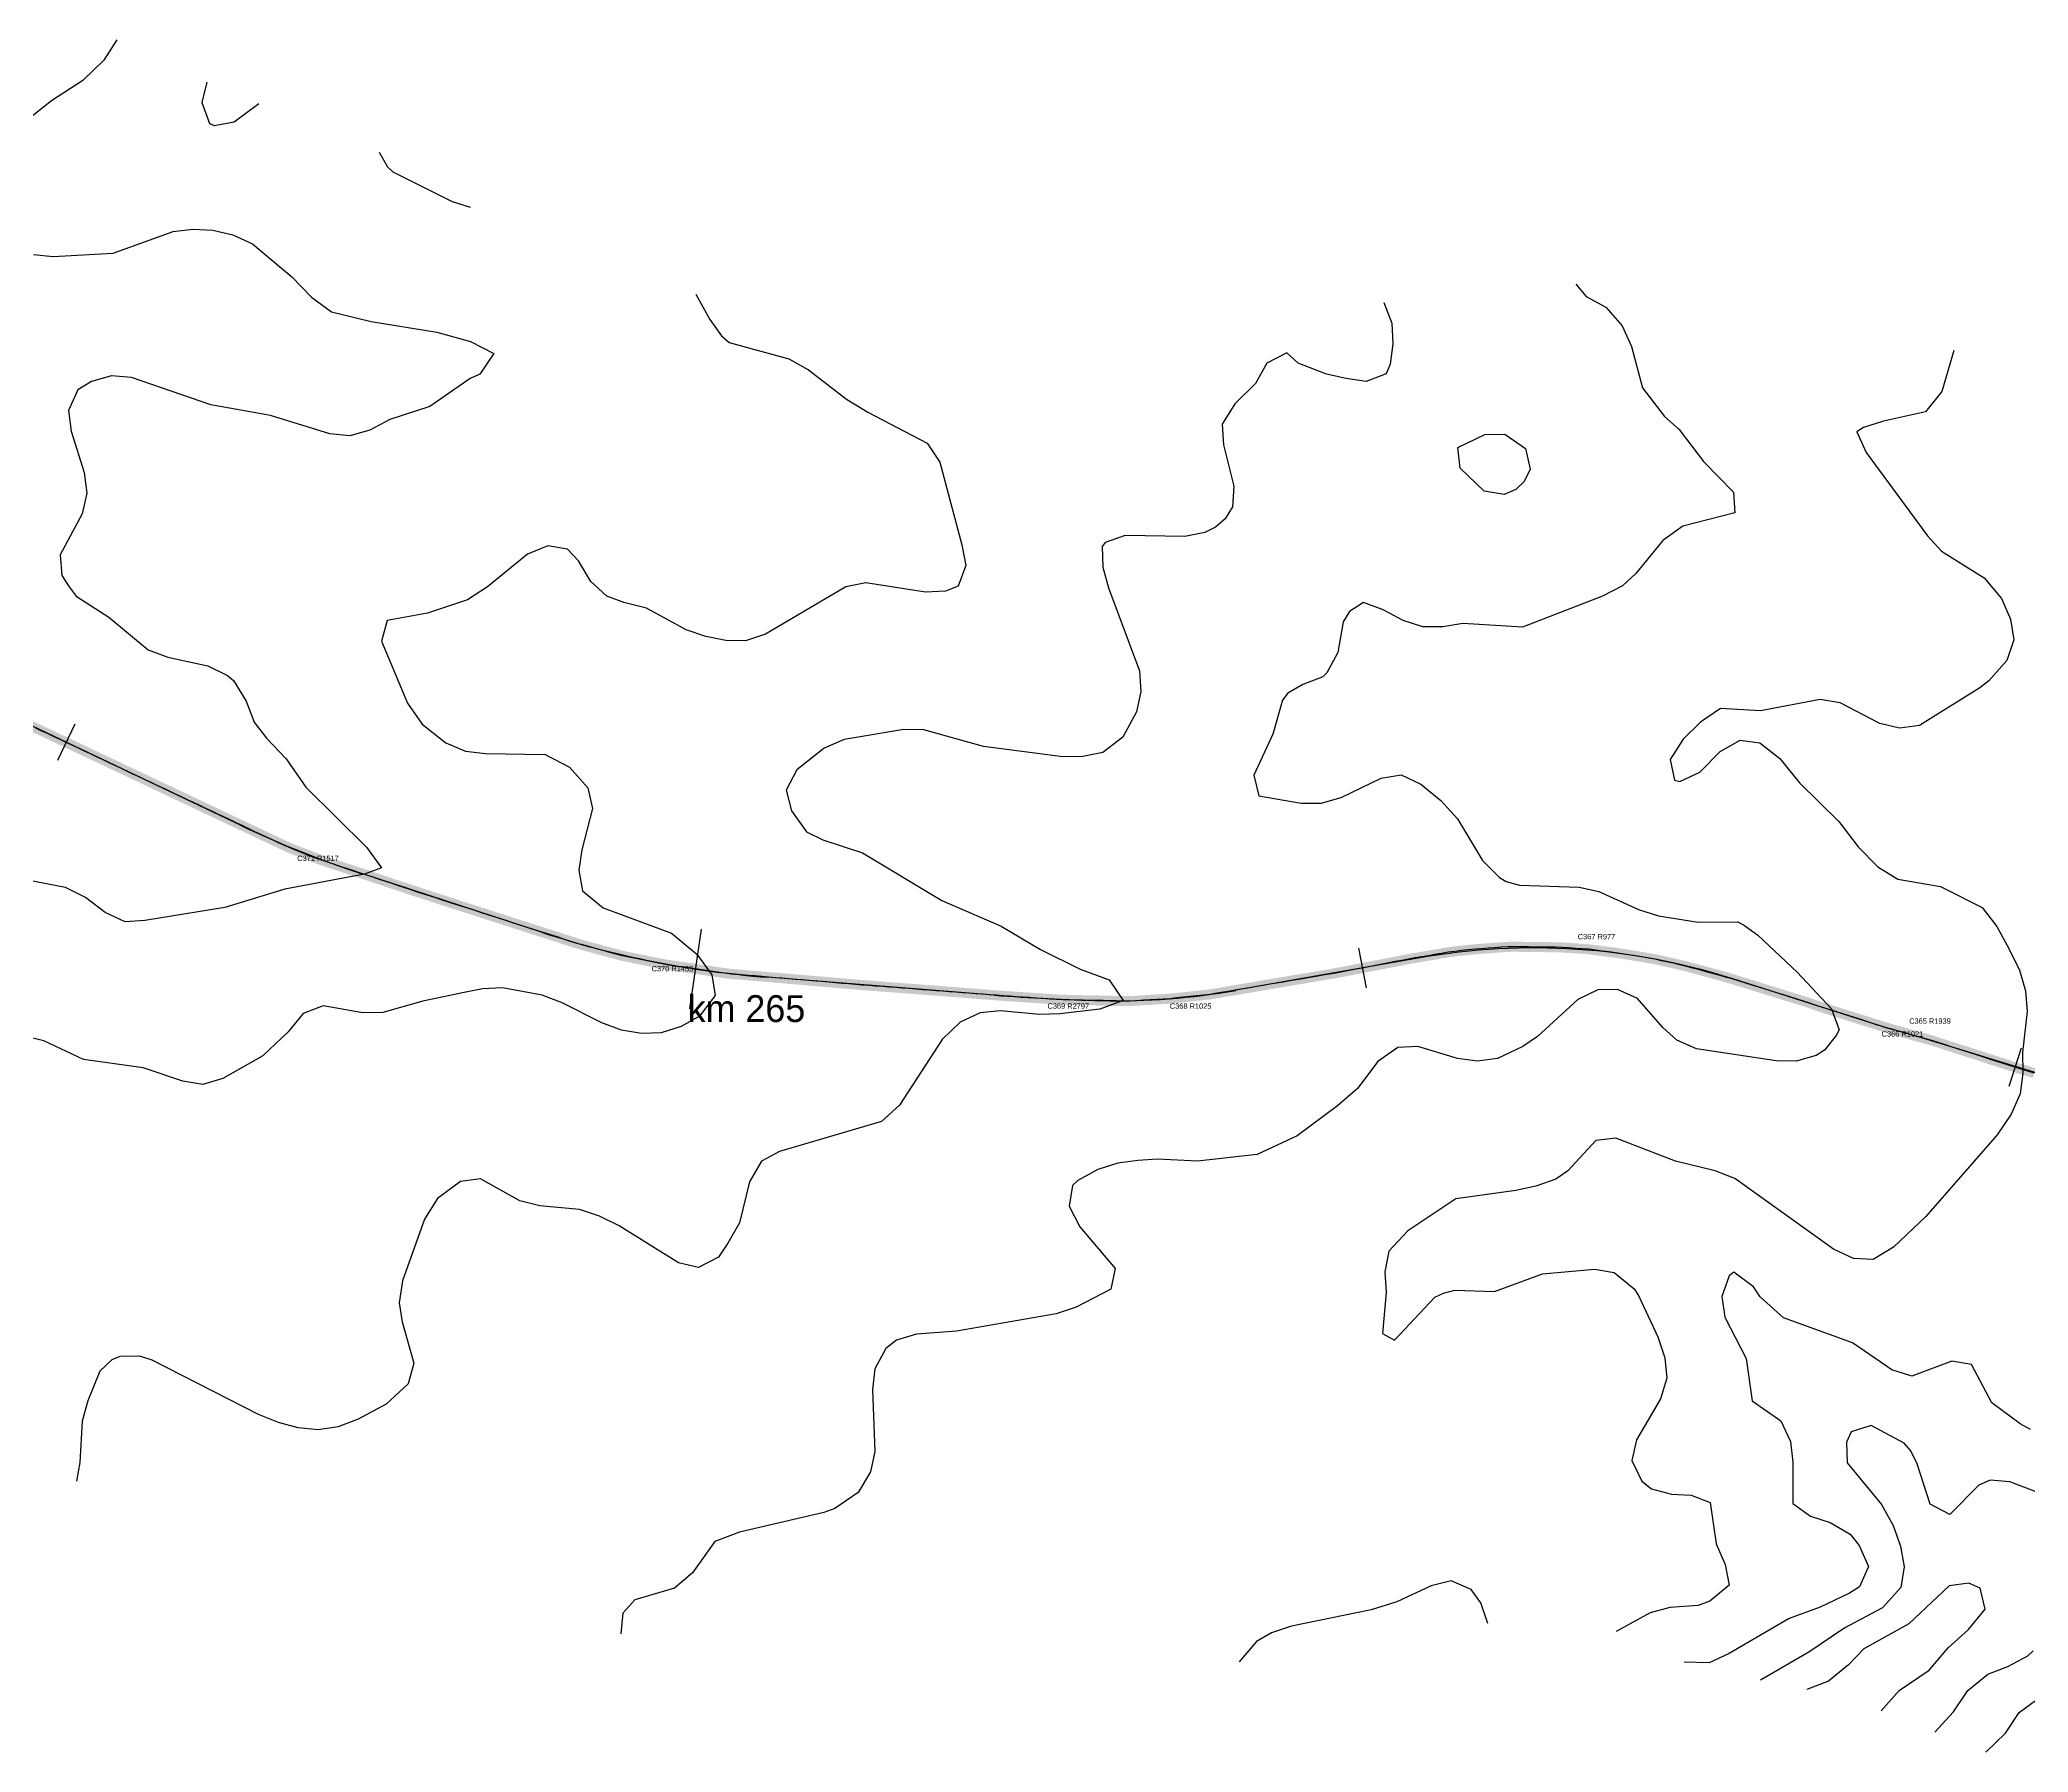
# Model space of a CAD drawing. Header units: metres. Extents: x 697254 to 930473, y 8023396 to 8227001.
# Drawn here: x 757129 to 760094, y 8183645 to 8186198 of the extents above; entities that cross this region are included whole.
import ezdxf

# ---------------------------------------------------------------- set-up
doc = ezdxf.new("R2010")
doc.units = ezdxf.units.M
for name, color, linetype in [('ALIGNMENT_FITTED', 4, 'Continuous'), ('CENTRELINE', 7, 'Continuous'), ('CHAINAGE', 7, 'Continuous'), ('CONTOUR_10M', 33, 'Continuous'), ('CONTOUR_INDEX_50M', 34, 'Continuous'), ('CURVE_LABELS', 4, 'Continuous'), ('GRADE_0-4', 3, 'Continuous')]:
    doc.layers.add(name, color=color, linetype=linetype)

msp = doc.modelspace()

# ---------------------------------------------------------------- linework, layer by layer
at = {"layer": 'ALIGNMENT_FITTED'}
for p, q in [((757428.4, 8185026.7), (756476.3, 8185479.7)), ((757878.6, 8184866.9), (757610.8, 8184954.1)), ((759186.5, 8184829), (758912.5, 8184780.7)), ((758552.4, 8184773.3), (758213.8, 8184800.1)), ((759864.9, 8184730.4), (759651.7, 8184798.1)), ((760588.8, 8184509.3), (759929.8, 8184711.1))]:
    msp.add_line(p, q, dxfattribs=at)
for centre, radius, start, end in [((758080.3, 8186397), 1517.4, -115.4411, -108.0235), ((758328.3, 8186248.9), 1453.4, -108.0235, -94.5182), ((759356.2, 8183867.1), 976.8, 72.3871, 100.0063), ((758734.4, 8185789.8), 1024.8, -91.2401, -79.9937), ((758772.8, 8187561.6), 2796.9, -94.5182, -91.2401), ((760173.8, 8185703.3), 1020.8, -107.6129, -105.918), ((759362, 8182856.8), 1939.2, 72.9754, 74.082)]:
    msp.add_arc(centre, radius, start, end, dxfattribs=at)
at = {"layer": 'CENTRELINE'}
msp.add_polyline3d([(760102.5, 8184657.3, 1039.7), (760092.9, 8184660.2, 1040), (760083.3, 8184663, 1040.3), (760073.7, 8184666, 1040.6), (760064.2, 8184669, 1040.8), (760054.7, 8184672.1, 1041.1), (760045.2, 8184675.2, 1041.4), (760035.6, 8184678.2, 1041.6), (760026.1, 8184681.3, 1041.9), (760016.6, 8184684.4, 1042.3), (760007.1, 8184687.4, 1042.7), (759997.5, 8184690.5, 1043.2), (759988, 8184693.6, 1043.7), (759978.5, 8184696.6, 1044.2), (759969, 8184699.7, 1044.8), (759959.4, 8184702.8, 1045.3), (759949.9, 8184705.8, 1045.8), (759940.3, 8184708.5, 1046.2), (759930.7, 8184711.2, 1046.6), (759921, 8184713.9, 1046.9), (759911.4, 8184716.7, 1047.1), (759901.8, 8184719.4, 1047.3), (759892.1, 8184722.1, 1047.6), (759882.5, 8184724.9, 1048.1), (759873, 8184727.9, 1048.5), (759863.5, 8184730.9, 1048.9), (759853.9, 8184733.9, 1049.2), (759844.4, 8184736.9, 1049.5), (759834.8, 8184739.9, 1049.7), (759825.3, 8184742.9, 1049.7), (759815.7, 8184745.9, 1049.7), (759806.2, 8184748.9, 1049.8), (759796.6, 8184751.9, 1050.2), (759787.1, 8184754.9, 1050.7), (759777.6, 8184758.1, 1051), (759768.2, 8184761.5, 1051.4), (759758.6, 8184764.4, 1051.8), (759749.1, 8184767.4, 1052.1), (759739.5, 8184770.4, 1052.1), (759730, 8184773.3, 1052), (759720.4, 8184776.3, 1052), (759710.9, 8184779.3, 1052.1), (759701.3, 8184782.2, 1052.3), (759691.8, 8184785.2, 1052.5), (759682.2, 8184788.2, 1052.6), (759672.7, 8184791.2, 1052.6), (759663.1, 8184794.1, 1052.6), (759653.6, 8184797.1, 1052.6), (759644, 8184799.9, 1052.5), (759634.3, 8184802.6, 1052.4), (759624.7, 8184805.3, 1052.4), (759615, 8184807.9, 1052.5), (759605.4, 8184810.6, 1052.5), (759595.8, 8184813.2, 1052.5), (759586.1, 8184815.9, 1052.6), (759576.4, 8184818.2, 1052.7), (759566.6, 8184820.4, 1052.7), (759556.9, 8184822.6, 1052.6), (759547.1, 8184824.8, 1052.4), (759537.3, 8184827, 1052.3), (759527.5, 8184828.7, 1052.2), (759517.6, 8184830.4, 1052.1), (759507.8, 8184832, 1052.1), (759497.9, 8184833.7, 1052.2), (759488, 8184835.3, 1052.3), (759478.1, 8184836.7, 1052.4), (759468.2, 8184838, 1052.4), (759458.3, 8184839.2, 1052.4), (759448.3, 8184840.5, 1052.5), (759438.4, 8184841.8, 1052.5), (759428.4, 8184842.6, 1052.6), (759418.5, 8184843.2, 1052.8), (759408.5, 8184843.9, 1053), (759398.5, 8184844.6, 1053.3), (759388.5, 8184844.8, 1053.4), (759378.5, 8184845, 1053.2), (759368.5, 8184845.1, 1053.1), (759358.5, 8184845.2, 1053.1), (759348.5, 8184845.3, 1053.1), (759338.5, 8184845.5, 1053.1), (759328.5, 8184845.6, 1053.2), (759318.5, 8184845.5, 1053.4), (759308.5, 8184844.8, 1053.6), (759298.5, 8184844, 1053.7), (759288.5, 8184843.3, 1053.9), (759278.6, 8184842.6, 1054), (759268.6, 8184841.8, 1054.2), (759258.6, 8184840.9, 1054.5), (759248.7, 8184839.8, 1054.8), (759238.7, 8184838.7, 1054.9), (759228.8, 8184837.3, 1054.9), (759219, 8184835.6, 1054.9), (759209.1, 8184833.9, 1055.1), (759199.3, 8184832.3, 1055.4), (759189.4, 8184830.6, 1055.7), (759179.5, 8184828.9, 1055.8), (759169.7, 8184827.2, 1055.7), (759159.9, 8184825.3, 1055.5), (759150, 8184823.4, 1055.4), (759140.2, 8184821.5, 1055.4), (759130.4, 8184819.6, 1055.4), (759120.6, 8184817.7, 1055.4), (759110.7, 8184815.8, 1055.5), (759100.9, 8184813.9, 1055.6), (759091.1, 8184812, 1055.8), (759081.3, 8184810.1, 1055.9), (759071.5, 8184808.2, 1056), (759061.6, 8184806.4, 1056.2), (759051.7, 8184804.7, 1056.4), (759041.9, 8184803.1, 1056.6), (759032, 8184801.4, 1056.8), (759022.2, 8184799.7, 1057), (759012.3, 8184798, 1057.2), (759002.4, 8184796.4, 1057.3), (758992.6, 8184794.7, 1057.5), (758982.7, 8184793, 1057.8), (758972.8, 8184791.3, 1058), (758963, 8184789.7, 1058.2), (758953.1, 8184788, 1058.4), (758943.2, 8184786.3, 1058.7), (758933.4, 8184784.6, 1058.9), (758923.5, 8184783, 1059.1), (758913.7, 8184781.3, 1059.3), (758903.8, 8184779.6, 1059.4), (758893.9, 8184777.9, 1059.4), (758884.1, 8184776.3, 1059.5), (758874.2, 8184774.6, 1059.7), (758864.3, 8184773.6, 1059.8), (758854.3, 8184772.5, 1059.9), (758844.4, 8184771.4, 1059.8), (758834.4, 8184770.3, 1059.8), (758824.5, 8184769.3, 1059.9), (758814.5, 8184768.2, 1060.1), (758804.5, 8184767.6, 1060.3), (758794.5, 8184767, 1060.3), (758784.6, 8184766.4, 1060.2), (758774.6, 8184765.8, 1060.1), (758764.6, 8184765.2, 1060), (758754.6, 8184764.6, 1060.1), (758744.6, 8184764.6, 1060.2), (758734.6, 8184764.8, 1060.3), (758724.6, 8184765, 1060.6), (758714.6, 8184765.3, 1060.8), (758704.6, 8184765.5, 1060.9), (758694.6, 8184765.7, 1060.7), (758684.6, 8184765.9, 1060.6), (758674.6, 8184766.1, 1060.7), (758664.6, 8184766.3, 1060.9), (758654.6, 8184766.6, 1061.2), (758644.6, 8184767, 1061.3), (758634.6, 8184767.7, 1061.4), (758624.6, 8184768.4, 1061.5), (758614.7, 8184769.1, 1061.5), (758604.7, 8184769.8, 1061.5), (758594.7, 8184770.4, 1061.5), (758584.7, 8184771.1, 1061.5), (758574.7, 8184771.8, 1061.5), (758564.8, 8184772.5, 1061.5), (758554.8, 8184773.2, 1061.5), (758544.8, 8184774, 1061.6), (758534.8, 8184774.7, 1061.6), (758524.8, 8184775.5, 1061.8), (758514.9, 8184776.3, 1062), (758504.9, 8184777, 1062.2), (758494.9, 8184777.8, 1062.4), (758484.9, 8184778.6, 1062.7), (758475, 8184779.3, 1063), (758465, 8184780.1, 1063.3), (758455, 8184780.9, 1063.7), (758445, 8184781.6, 1064), (758435.1, 8184782.4, 1064.4), (758425.1, 8184783.2, 1064.9), (758415.1, 8184783.9, 1065.4), (758405.1, 8184784.7, 1065.8), (758395.2, 8184785.5, 1066.2), (758385.2, 8184786.2, 1066.5), (758375.2, 8184787, 1066.9), (758365.2, 8184787.8, 1067.2), (758355.3, 8184788.5, 1067.5), (758345.3, 8184789.3, 1067.5), (758335.3, 8184790.2, 1067.5), (758325.4, 8184791, 1067.5), (758315.4, 8184791.9, 1067.5), (758305.4, 8184792.7, 1067.4), (758295.5, 8184793.6, 1067.4), (758285.5, 8184794.4, 1067.5), (758275.5, 8184795.3, 1067.7), (758265.6, 8184796.1, 1067.8), (758255.6, 8184797, 1067.7), (758245.6, 8184797.8, 1067.6), (758235.7, 8184798.7, 1067.5), (758225.7, 8184799.5, 1067.4), (758215.7, 8184800.4, 1067.3), (758205.7, 8184801.2, 1067.1), (758195.8, 8184802.1, 1067.5), (758185.8, 8184802.9, 1068), (758175.8, 8184803.8, 1068.4), (758165.9, 8184804.6, 1069.1), (758155.9, 8184805.5, 1069.7), (758146, 8184806.9, 1070.3), (758136.1, 8184808.3, 1070.4), (758126.2, 8184809.8, 1070.5), (758116.3, 8184811.2, 1070.6), (758106.4, 8184812.6, 1070.7), (758096.5, 8184814, 1070.8), (758086.6, 8184815.5, 1070.9), (758076.7, 8184816.9, 1071.2), (758066.8, 8184818.3, 1071.4), (758057, 8184820.1, 1071.5), (758047.1, 8184822.1, 1071.6), (758037.3, 8184824.1, 1071.7), (758027.5, 8184826.1, 1071.8), (758017.7, 8184828, 1071.8), (758007.9, 8184830, 1071.8), (757998.1, 8184832, 1071.8), (757988.5, 8184834.6, 1071.9), (757978.8, 8184837.2, 1072.1), (757969.1, 8184839.8, 1072.2), (757959.5, 8184842.4, 1072.4), (757949.8, 8184845, 1072.6), (757940.2, 8184847.6, 1072.8), (757930.6, 8184850.5, 1072.8), (757921.1, 8184853.6, 1072.7), (757911.5, 8184856.6, 1072.6), (757902, 8184859.7, 1072.7), (757892.5, 8184862.7, 1072.9), (757882.9, 8184865.8, 1073.2), (757873.4, 8184868.8, 1073.6), (757863.9, 8184871.9, 1074), (757854.4, 8184874.9, 1074.5), (757844.8, 8184878, 1074.7), (757835.3, 8184881, 1074.8), (757825.8, 8184884.1, 1074.9), (757816.3, 8184887.2, 1075), (757806.7, 8184890.2, 1075.2), (757797.2, 8184893.3, 1075.4), (757787.7, 8184896.4, 1075.7), (757778.2, 8184899.5, 1076), (757768.7, 8184902.5, 1076.6), (757759.1, 8184905.6, 1077.1), (757749.6, 8184908.7, 1077.5), (757740.1, 8184911.8, 1077.8), (757730.6, 8184914.8, 1078.1), (757721.1, 8184917.9, 1078.3), (757711.5, 8184921, 1078.4), (757702, 8184924.1, 1078.4), (757692.5, 8184927.2, 1078.9), (757683, 8184930.3, 1079.4), (757673.5, 8184933.4, 1080), (757664, 8184936.6, 1080), (757654.5, 8184939.7, 1080.1), (757645, 8184942.9, 1080.3), (757635.5, 8184946.1, 1080.4), (757626, 8184949.2, 1080.6), (757616.6, 8184952.4, 1080.7), (757607.1, 8184955.5, 1080.9), (757597.6, 8184958.7, 1081), (757588.1, 8184961.8, 1081.2), (757578.6, 8184965, 1081.4), (757569.1, 8184968.2, 1081.6), (757559.6, 8184971.3, 1081.9), (757550.1, 8184974.5, 1082.1), (757540.7, 8184977.8, 1082.2), (757531.3, 8184981.4, 1082.3), (757522, 8184985, 1082.5), (757512.7, 8184988.7, 1083.1), (757503.4, 8184992.4, 1083.7), (757494.2, 8184996.4, 1084.3), (757485.2, 8185000.6, 1084.6), (757476.1, 8185004.9, 1084.9), (757467.1, 8185009.2, 1085.2), (757458, 8185013.5, 1085.5), (757449, 8185017.7, 1085.9), (757440, 8185022, 1086.3), (757430.9, 8185026.3, 1086.6), (757421.9, 8185030.6, 1086.5), (757412.8, 8185034.8, 1086.4), (757403.8, 8185039.1, 1086.4), (757394.7, 8185043.4, 1086.3), (757385.7, 8185047.7, 1086.3), (757376.6, 8185051.9, 1086.2), (757367.6, 8185056.2, 1086.4), (757358.6, 8185060.5, 1086.7), (757349.5, 8185064.8, 1086.9), (757340.5, 8185069, 1086.9), (757331.4, 8185073.3, 1086.8), (757322.4, 8185077.6, 1086.8), (757313.3, 8185081.9, 1086.9), (757304.3, 8185086.1, 1087.2), (757295.2, 8185090.4, 1087.5), (757286.2, 8185094.7, 1087.7), (757277.2, 8185099, 1087.7), (757268.1, 8185103.2, 1087.9), (757259.1, 8185107.5, 1088.1), (757250, 8185111.8, 1088.1), (757241, 8185116.1, 1088.2), (757231.9, 8185120.3, 1088.2), (757222.9, 8185124.6, 1088.1), (757213.8, 8185128.9, 1088), (757204.8, 8185133.2, 1087.8), (757195.8, 8185137.4, 1087.7), (757186.7, 8185141.7, 1087.7), (757177.7, 8185146, 1087.9), (757168.6, 8185150.3, 1088.1), (757159.6, 8185154.5, 1088.1), (757150.5, 8185158.8, 1088), (757141.5, 8185163.1, 1087.9), (757132.4, 8185167.3, 1087.8), (757123.4, 8185171.6, 1087.7)], dxfattribs=at)
at = {"layer": 'CHAINAGE'}
for p, q in [((757181.4, 8185177.4), (757155.8, 8185123.1)), ((758115, 8184872), (758097.8, 8184753.2)), ((759095.2, 8184843.3), (759106.6, 8184784.4)), ((760082.9, 8184694.5), (760064.5, 8184637.4))]:
    msp.add_line(p, q, dxfattribs=at)
at = {"layer": 'CONTOUR_10M'}
for points, elevation in [([(757244, 8186198), (757224.8, 8186167.5), (757193.3, 8186137.1), (757146.9, 8186106.9), (757070.2, 8186046.3)], 1080), ([(757378.3, 8186134.9), (757370.8, 8186104.3), (757382.3, 8186073.4), (757389.1, 8186070.1), (757418.9, 8186075.8), (757455.9, 8186103.2)], 1070), ([(757635.1, 8186030.3), (757647.5, 8186008.7), (757655.5, 8186000.9), (757744, 8185956.7), (757771, 8185948.4)], 1070), ([(757119.7, 8185877.9), (757149.3, 8185874.8), (757238.4, 8185879.7), (757327.9, 8185911.9), (757357.6, 8185915.8), (757387.3, 8185914), (757416.9, 8185907.2), (757446.4, 8185893.8), (757505.2, 8185844.6), (757534.5, 8185814), (757563.9, 8185792.2), (757623.1, 8185777.7), (757721.3, 8185761.8), (757771.2, 8185748.2), (757806, 8185730), (757785.1, 8185699.5), (757770.6, 8185693.1), (757710.7, 8185651.2), (757651.1, 8185631.6), (757621.2, 8185616.1), (757591.4, 8185607.4), (757561.8, 8185610.4), (757473, 8185637.7), (757384.2, 8185653.5), (757265.9, 8185694.2), (757236.3, 8185696.7), (757206.5, 8185688.7), (757185.9, 8185675.9), (757171.9, 8185645.3), (757175.8, 8185614.5), (757195.6, 8185552.8), (757199.6, 8185521.9), (757192.3, 8185491.3), (757159.8, 8185430.2), (757161.9, 8185399.4), (757173.1, 8185382.1), (757183.6, 8185368.4), (757232, 8185336.9), (757290.8, 8185288.4), (757320.3, 8185277.5), (757379.6, 8185264.7), (757409.1, 8185250.1), (757418.1, 8185242.6), (757436.8, 8185211.6), (757449, 8185180.7), (757467.3, 8185156.6), (757496.6, 8185125.6), (757525.8, 8185083.7), (757616.5, 8184994.2), (757638.8, 8184963.1), (757613.3, 8184953.8), (757494.3, 8184931.6), (757405, 8184904.3), (757286, 8184885), (757256.3, 8184883), (757226.8, 8184896.8), (757197.3, 8184919.3), (757167.8, 8184933.9), (757108.6, 8184945.6)], 1080), ([(758107.5, 8185818.7), (758127.9, 8185780.8), (758145.6, 8185756.7), (758157.1, 8185746.6), (758245.9, 8185722.1), (758275.4, 8185705.9), (758331.7, 8185662.3), (758363.7, 8185642.5), (758452.2, 8185596.6), (758471, 8185568.3), (758504, 8185444.9), (758509.8, 8185414.1), (758498.2, 8185383.5), (758479.3, 8185375.8), (758449.6, 8185374.4), (758360.7, 8185388.3), (758330.9, 8185382.2), (758211.3, 8185311.7), (758181.5, 8185301.6), (758151.9, 8185302.5), (758122.2, 8185308.2), (758092.7, 8185318.4), (758033.7, 8185350.6), (758000, 8185358.7), (757974.5, 8185368.6), (757950.7, 8185390), (757932.2, 8185421), (757916, 8185438.7), (757886.4, 8185443.6), (757856.5, 8185431), (757796.6, 8185382.3), (757766.7, 8185363.1), (757707, 8185343.1), (757647.2, 8185332.1), (757638.7, 8185301.4), (757677.4, 8185208.7), (757699.5, 8185177.7), (757734.4, 8185149.9), (757764, 8185137.1), (757793.6, 8185133.7), (757882.6, 8185132.3), (757918.7, 8185113.6), (757946.1, 8185082.5), (757953.3, 8185051.7), (757937.3, 8184990.3), (757932.6, 8184959.6), (757938.4, 8184928.8), (757969, 8184903.5), (758070.8, 8184865.7), (758108.6, 8184834.5), (758130.9, 8184803.5), (758136, 8184772.7), (758112.9, 8184742.2), (758085.6, 8184726.9), (758055.8, 8184717.1), (758026.1, 8184716.1), (757996.5, 8184721.3), (757966.9, 8184732), (757907.9, 8184761.8), (757878.4, 8184773.3), (757819.1, 8184784.2), (757789.4, 8184782.7), (757761.8, 8184777.2), (757700.2, 8184764.3), (757640.6, 8184747.6), (757610.9, 8184747), (757551.6, 8184757.5), (757521.8, 8184745.9), (757499.4, 8184718.8), (757461.7, 8184683.1), (757401.9, 8184649), (757372.1, 8184640.1), (757342.5, 8184645.1), (757283.4, 8184665.1), (757194.5, 8184677.6), (757135.4, 8184705.3), (757105.8, 8184712.3)], 1070), ([(759132.8, 8185806.5), (759144.9, 8185775.6), (759146.3, 8185744.8), (759142.5, 8185714.1), (759136.3, 8185699.8), (759106.4, 8185688.3), (759076.8, 8185692.9), (759047.2, 8185699.3), (759005.3, 8185715.7), (758988.2, 8185731.1), (758958.3, 8185715.9), (758941.7, 8185685.7), (758910.7, 8185655.3), (758892.1, 8185624.8), (758894.1, 8185594), (758909.3, 8185532.3), (758907.2, 8185501.6), (758896.2, 8185483.7), (758881.9, 8185471.2), (758866.3, 8185463.1), (758836.5, 8185457.2), (758747.5, 8185458.6), (758717.6, 8185448.3), (758713.1, 8185442.4), (758713.9, 8185411.7), (758722.4, 8185380.8), (758768.7, 8185257.2), (758770.9, 8185226.4), (758764.1, 8185195.8), (758743.9, 8185158.1), (758713.9, 8185135.3), (758684.1, 8185129.2), (758654.5, 8185128.6), (758535.9, 8185144.2), (758447.1, 8185169.2), (758417.5, 8185169.6), (758328.2, 8185154.7), (758298.4, 8185141.5), (758258, 8185109.5), (758242.1, 8185079), (758249.8, 8185048.1), (758272.2, 8185017.1), (758296.7, 8185005), (758355.9, 8184985.6), (758473.8, 8184914.4), (758562.4, 8184876.5), (758621.3, 8184841.5), (758680.4, 8184812.3), (758723.5, 8184796.4), (758744.5, 8184765.4), (758709.3, 8184752.4), (758649.9, 8184745.7), (758620.2, 8184744.6), (758560.9, 8184750.1), (758531.2, 8184747.3), (758501.3, 8184733.3), (758474.7, 8184707.1), (758410.8, 8184609.5), (758384, 8184585.2), (758231.8, 8184540.1), (758205.1, 8184525.8), (758187.1, 8184495.3), (758172.3, 8184434), (758155, 8184403.4), (758140.9, 8184382.9), (758111, 8184367.2), (758081.4, 8184374.4), (757993, 8184429.7), (757963.5, 8184443.8), (757933.9, 8184453.6), (757874.6, 8184459.5), (757845, 8184466.6), (757786.1, 8184499.5), (757756.3, 8184495.8), (757722.2, 8184470.1), (757702.7, 8184439.6), (757670.1, 8184347.7), (757665.1, 8184314.9), (757669.5, 8184286.2), (757686.6, 8184224.5), (757678.6, 8184193.8), (757645.8, 8184163.4), (757603.7, 8184141), (757573.9, 8184129.9), (757544.1, 8184125.4), (757514.5, 8184128.5), (757484.9, 8184136), (757455.3, 8184148), (757296.7, 8184229.1), (757278.3, 8184235.2), (757248.6, 8184234.4), (757236.5, 8184229.8), (757218.6, 8184212.9), (757200.6, 8184168.7), (757192.3, 8184138.1), (757189.1, 8184076.6), (757184.1, 8184048.9)], 1060), ([(759982.5, 8185734.8), (759964.8, 8185673.5), (759940.2, 8185643), (759877.6, 8185629.4), (759847.8, 8185619.9), (759838.3, 8185613.5), (759851.9, 8185582.6), (759943.3, 8185458.4), (759964.3, 8185435.3), (760027.7, 8185395.9), (760053.9, 8185364.9), (760067.2, 8185333.9), (760072.3, 8185303.1), (760061.8, 8185272.5), (760034.7, 8185242.1), (760021.3, 8185231.7), (759931.5, 8185175.4), (759901.8, 8185171.6), (759872.2, 8185178.3), (759813.2, 8185209.2), (759783.6, 8185214.5), (759694.3, 8185197.2), (759635, 8185201), (759605, 8185180.7), (759579.2, 8185155.3), (759559.8, 8185124.7), (759566.4, 8185093.9), (759574.3, 8185091.9), (759604.2, 8185106.1), (759634.2, 8185136.7), (759664.1, 8185153.9), (759693.7, 8185149.6), (759723.1, 8185126.5), (759752.4, 8185089.8), (759811.1, 8185032.6), (759840.3, 8184994.4), (759869.6, 8184964.9), (759899.1, 8184946.6), (759962.6, 8184935.4), (760025, 8184903.9), (760046.7, 8184875.8), (760065.1, 8184841.9), (760080.4, 8184810.9), (760089.7, 8184780.1), (760092, 8184749.3), (760084.9, 8184687.9), (760085.7, 8184657.1), (760081.4, 8184626.4), (760067.9, 8184595.8), (760047.4, 8184565.3), (759941.1, 8184443.5), (759892.5, 8184397.5), (759862.6, 8184379.5), (759832.9, 8184380.6), (759803.4, 8184394.5), (759656.3, 8184500.3), (759626.7, 8184511.4), (759567.5, 8184526), (759478.9, 8184560.3), (759449.1, 8184556.6), (759407.3, 8184511.5), (759389.1, 8184499.2), (759359.3, 8184488.4), (759329.5, 8184482.1), (759240.3, 8184469.6), (759168.6, 8184422.1), (759140.3, 8184391.6), (759134.6, 8184360.9), (759136.6, 8184330.2), (759130.7, 8184268.7), (759148.7, 8184259), (759208.9, 8184323), (759221.9, 8184329.1), (759238.7, 8184333.8), (759298, 8184331.6), (759369.5, 8184358.1), (759446.8, 8184365.1), (759476.5, 8184359.9), (759505.9, 8184335.5), (759512.7, 8184325.7), (759541.2, 8184263.8), (759551.6, 8184232.9), (759554.6, 8184202.1), (759545.5, 8184171.5), (759509.4, 8184110.4), (759502.7, 8184079.7), (759517.4, 8184048.8), (759532, 8184037.2), (759561.6, 8184029.4), (759591.2, 8184027.9), (759619.5, 8184016.8), (759628.6, 8183955.2), (759641.7, 8183924.3), (759647.5, 8183893.5), (759619, 8183869.8), (759601.7, 8183863.3), (759559.5, 8183860.2), (759529.8, 8183852.2), (759479.2, 8183824.5)], 1040), ([(759243.1, 8185589.9), (759283.6, 8185609.6), (759313.3, 8185610.1), (759344, 8185588.6), (759351.2, 8185557.8), (759342.2, 8185539.4), (759329.5, 8185527.3), (759312.2, 8185520), (759282.6, 8185525), (759246.8, 8185559.1), (759243.1, 8185589.9)], 1060), ([(760097.1, 8184125.9), (760081.7, 8184134.3), (760039.4, 8184165.6), (760009.2, 8184222.5), (759979.5, 8184227.8), (759919.9, 8184205.1), (759890.3, 8184215), (759831.4, 8184254.8), (759728.8, 8184292.3), (759694.2, 8184323.5), (759684, 8184338.4), (759654.6, 8184360.3), (759647.7, 8184354.8), (759636.9, 8184324.2), (759641.4, 8184293.4), (759673.3, 8184231.5), (759682, 8184168.4), (759724.9, 8184138.6), (759739.2, 8184107.7), (759742.6, 8184076.9), (759742.9, 8184015.4), (759769, 8183996.4), (759798.5, 8183987.1), (759828, 8183969.5), (759841.3, 8183952.7), (759855.6, 8183921.7), (759842.2, 8183891.1), (759827, 8183881.9), (759783.4, 8183861.1), (759737.4, 8183844), (759647.8, 8183791.6), (759617.9, 8183777.7), (759580.7, 8183779.1)], 1030), ([(760155.1, 8184013.9), (760066.4, 8184047.6), (760036.8, 8184050.4), (760019.8, 8184042.8), (759976.8, 8183999), (759947.3, 8184014.7), (759927.8, 8184074.6), (759918.6, 8184094.1), (759908.7, 8184105.6), (759859.6, 8184131.8), (759829.8, 8184122.1), (759822.5, 8184106.7), (759823.8, 8184075.9), (759875, 8184013.8), (759892.2, 8183982.8), (759903.3, 8183951.9), (759908.7, 8183921.1), (759903.8, 8183890.4), (759876.5, 8183860), (759820.1, 8183829.9), (759766.5, 8183793.8), (759694.4, 8183751.8)], 1020), ([(759288.1, 8183836.3), (759277.4, 8183867.2), (759263, 8183887), (759233.5, 8183899.9), (759203.7, 8183892.9), (759152.1, 8183868.7), (759114.2, 8183856.8), (758995.2, 8183832.7), (758965.4, 8183822.8), (758943.3, 8183809.6), (758917.5, 8183779.2)], 1040), ([(759874.3, 8183706.2), (759901.1, 8183736.7), (759945.8, 8183766.9), (759974.4, 8183800), (760004.4, 8183827.7), (760029.6, 8183858.1), (760021.7, 8183889), (760005.2, 8183896.6), (759975.5, 8183892.9), (759915.5, 8183835.9), (759848.4, 8183798.8), (759825.7, 8183775), (759795.7, 8183750.6), (759763.3, 8183738.3)], 1010), ([(759954.2, 8183674.5), (759982.1, 8183704.9), (760003.3, 8183736.4), (760033.3, 8183761), (760063.1, 8183772.2), (760093, 8183788.3), (760101, 8183795.8)], 1020), ([(760030.2, 8183644.6), (760059.5, 8183673.2), (760080, 8183703.7), (760162.4, 8183764.3)], 1030)]:
    msp.add_lwpolyline(points, dxfattribs=dict(at, elevation=elevation))
at = {"layer": 'CONTOUR_INDEX_50M', "elevation": 1050}
msp.add_lwpolyline([(759419.1, 8185833.8), (759434.5, 8185815.4), (759464, 8185799.2), (759488.3, 8185771.5), (759501.9, 8185740.5), (759518.4, 8185678.8), (759551.1, 8185636.3), (759573.3, 8185616.7), (759609.7, 8185569.4), (759654.3, 8185523.4), (759656, 8185492.6), (759578.9, 8185472.5), (759548.9, 8185451.4), (759508.6, 8185402.1), (759488.7, 8185383.7), (759458.9, 8185368.4), (759339.6, 8185322.2), (759250.6, 8185327.5), (759220.8, 8185322.6), (759191.1, 8185322.5), (759161.6, 8185332.2), (759132.1, 8185348), (759102.5, 8185358.8), (759081.6, 8185345.7), (759072.5, 8185330), (759064.4, 8185284.4), (759048.1, 8185253.9), (759041.8, 8185248.3), (759012, 8185236.5), (758990, 8185223.8), (758982, 8185213.4), (758967.4, 8185162.6), (758939.2, 8185101.4), (758946.6, 8185070.6), (759009.9, 8185059.9), (759039.6, 8185059.8), (759069.3, 8185068.4), (759129.1, 8185097.1), (759158.8, 8185101.9), (759188.3, 8185088), (759217.7, 8185063.8), (759242.6, 8185036.3), (759280.2, 8184974.3), (759305.4, 8184948.8), (759315.4, 8184943.1), (759335, 8184937.3), (759424, 8184934.4), (759453.6, 8184927.8), (759512.6, 8184901.3), (759542.2, 8184891.7), (759601.5, 8184882.3), (759660.9, 8184882.9), (759670.4, 8184877.4), (759690.3, 8184862.8), (759749, 8184807.5), (759800.5, 8184752.8), (759811.9, 8184721.9), (759807.3, 8184713.5), (759789.9, 8184691.4), (759777.2, 8184683.5), (759747.4, 8184675.1), (759717.7, 8184675.7), (759599.2, 8184693.2), (759569.7, 8184706.2), (759549, 8184725), (759511, 8184768.4), (759481.5, 8184782.1), (759451.8, 8184781.4), (759422, 8184767.2), (759361.9, 8184711.9), (759340.3, 8184696.8), (759302.2, 8184679), (759272.4, 8184674.9), (759242.8, 8184678.9), (759183.6, 8184696.9), (759153.9, 8184695.5), (759124, 8184674.7), (759093.8, 8184634.2), (759063.8, 8184608.4), (759003.9, 8184563.9), (758944.2, 8184535.9), (758855.1, 8184525.9), (758795.7, 8184528.7), (758766, 8184527.1), (758736.3, 8184523.1), (758706.5, 8184513.6), (758676.6, 8184497.3), (758669, 8184489.5), (758663.8, 8184458.8), (758679.7, 8184427.9), (758732.3, 8184365.8), (758726.1, 8184335.1), (758674.3, 8184308), (758644.5, 8184298.2), (758495.8, 8184272.5), (758436.4, 8184268), (758406.6, 8184259), (758390.3, 8184246.8), (758373.9, 8184216.3), (758370.8, 8184185.5), (758374.2, 8184093.2), (758367.8, 8184062.6), (758349.1, 8184032), (758314.5, 8184008.1), (758298, 8184001.9), (758172.2, 8183972.6), (758135.8, 8183958.6), (758102.3, 8183912), (758075.6, 8183889.3), (758016.1, 8183871.8), (757998.3, 8183851.7), (757995.5, 8183821)], dxfattribs=at)
at = {"layer": 'GRADE_0-4', "const_width": 15}
msp.add_lwpolyline([(760102.5, 8184657.3), (760092.9, 8184660.2), (760083.3, 8184663), (760073.7, 8184666), (760064.2, 8184669), (760054.7, 8184672.1), (760045.2, 8184675.2), (760035.6, 8184678.2), (760026.1, 8184681.3), (760016.6, 8184684.4), (760007.1, 8184687.4), (759997.5, 8184690.5), (759988, 8184693.6), (759978.5, 8184696.6), (759969, 8184699.7), (759959.4, 8184702.8), (759949.9, 8184705.8), (759940.3, 8184708.5), (759930.7, 8184711.2), (759921, 8184713.9), (759911.4, 8184716.7), (759901.8, 8184719.4), (759892.1, 8184722.1), (759882.5, 8184724.9), (759873, 8184727.9), (759863.5, 8184730.9), (759853.9, 8184733.9), (759844.4, 8184736.9), (759834.8, 8184739.9), (759825.3, 8184742.9), (759815.7, 8184745.9), (759806.2, 8184748.9), (759796.6, 8184751.9), (759787.1, 8184754.9), (759777.6, 8184758.1), (759768.2, 8184761.5), (759758.6, 8184764.4), (759749.1, 8184767.4), (759739.5, 8184770.4), (759730, 8184773.3), (759720.4, 8184776.3), (759710.9, 8184779.3), (759701.3, 8184782.2), (759691.8, 8184785.2), (759682.2, 8184788.2), (759672.7, 8184791.2), (759663.1, 8184794.1), (759653.6, 8184797.1), (759644, 8184799.9), (759634.3, 8184802.6), (759624.7, 8184805.3), (759615, 8184807.9), (759605.4, 8184810.6), (759595.8, 8184813.2), (759586.1, 8184815.9), (759576.4, 8184818.2), (759566.6, 8184820.4), (759556.9, 8184822.6), (759547.1, 8184824.8), (759537.3, 8184827), (759527.5, 8184828.7), (759517.6, 8184830.4), (759507.8, 8184832), (759497.9, 8184833.7), (759488, 8184835.3), (759478.1, 8184836.7), (759468.2, 8184838), (759458.3, 8184839.2), (759448.3, 8184840.5), (759438.4, 8184841.8), (759428.4, 8184842.6), (759418.5, 8184843.2), (759408.5, 8184843.9), (759398.5, 8184844.6), (759388.5, 8184844.8), (759378.5, 8184845), (759368.5, 8184845.1), (759358.5, 8184845.2), (759348.5, 8184845.3), (759338.5, 8184845.5), (759328.5, 8184845.6), (759318.5, 8184845.5), (759308.5, 8184844.8), (759298.5, 8184844), (759288.5, 8184843.3), (759278.6, 8184842.6), (759268.6, 8184841.8), (759258.6, 8184840.9), (759248.7, 8184839.8), (759238.7, 8184838.7), (759228.8, 8184837.3), (759219, 8184835.6), (759209.1, 8184833.9), (759199.3, 8184832.3), (759189.4, 8184830.6), (759179.5, 8184828.9), (759169.7, 8184827.2), (759159.9, 8184825.3), (759150, 8184823.4), (759140.2, 8184821.5), (759130.4, 8184819.6), (759120.6, 8184817.7), (759110.7, 8184815.8), (759100.9, 8184813.9), (759091.1, 8184812), (759081.3, 8184810.1), (759071.5, 8184808.2), (759061.6, 8184806.4), (759051.7, 8184804.7), (759041.9, 8184803.1), (759032, 8184801.4), (759022.2, 8184799.7), (759012.3, 8184798), (759002.4, 8184796.4), (758992.6, 8184794.7), (758982.7, 8184793), (758972.8, 8184791.3), (758963, 8184789.7), (758953.1, 8184788), (758943.2, 8184786.3), (758933.4, 8184784.6), (758923.5, 8184783), (758913.7, 8184781.3), (758903.8, 8184779.6), (758893.9, 8184777.9), (758884.1, 8184776.3), (758874.2, 8184774.6), (758864.3, 8184773.6), (758854.3, 8184772.5), (758844.4, 8184771.4), (758834.4, 8184770.3), (758824.5, 8184769.3), (758814.5, 8184768.2), (758804.5, 8184767.6), (758794.5, 8184767), (758784.6, 8184766.4), (758774.6, 8184765.8), (758764.6, 8184765.2), (758754.6, 8184764.6), (758744.6, 8184764.6), (758734.6, 8184764.8), (758724.6, 8184765), (758714.6, 8184765.3), (758704.6, 8184765.5), (758694.6, 8184765.7), (758684.6, 8184765.9), (758674.6, 8184766.1), (758664.6, 8184766.3), (758654.6, 8184766.6), (758644.6, 8184767), (758634.6, 8184767.7), (758624.6, 8184768.4), (758614.7, 8184769.1), (758604.7, 8184769.8), (758594.7, 8184770.4), (758584.7, 8184771.1), (758574.7, 8184771.8), (758564.8, 8184772.5), (758554.8, 8184773.2), (758544.8, 8184774), (758534.8, 8184774.7), (758524.8, 8184775.5), (758514.9, 8184776.3), (758504.9, 8184777), (758494.9, 8184777.8), (758484.9, 8184778.6), (758475, 8184779.3), (758465, 8184780.1), (758455, 8184780.9), (758445, 8184781.6), (758435.1, 8184782.4), (758425.1, 8184783.2), (758415.1, 8184783.9), (758405.1, 8184784.7), (758395.2, 8184785.5), (758385.2, 8184786.2), (758375.2, 8184787), (758365.2, 8184787.8), (758355.3, 8184788.5), (758345.3, 8184789.3), (758335.3, 8184790.2), (758325.4, 8184791), (758315.4, 8184791.9), (758305.4, 8184792.7), (758295.5, 8184793.6), (758285.5, 8184794.4), (758275.5, 8184795.3), (758265.6, 8184796.1), (758255.6, 8184797), (758245.6, 8184797.8), (758235.7, 8184798.7), (758225.7, 8184799.5), (758215.7, 8184800.4), (758205.7, 8184801.2), (758195.8, 8184802.1), (758185.8, 8184802.9), (758175.8, 8184803.8), (758165.9, 8184804.6), (758155.9, 8184805.5), (758146, 8184806.9), (758136.1, 8184808.3), (758126.2, 8184809.8), (758116.3, 8184811.2), (758106.4, 8184812.6), (758096.5, 8184814), (758086.6, 8184815.5), (758076.7, 8184816.9), (758066.8, 8184818.3), (758057, 8184820.1), (758047.1, 8184822.1), (758037.3, 8184824.1), (758027.5, 8184826.1), (758017.7, 8184828), (758007.9, 8184830), (757998.1, 8184832), (757988.5, 8184834.6), (757978.8, 8184837.2), (757969.1, 8184839.8), (757959.5, 8184842.4), (757949.8, 8184845), (757940.2, 8184847.6), (757930.6, 8184850.5), (757921.1, 8184853.6), (757911.5, 8184856.6), (757902, 8184859.7), (757892.5, 8184862.7), (757882.9, 8184865.8), (757873.4, 8184868.8), (757863.9, 8184871.9), (757854.4, 8184874.9), (757844.8, 8184878), (757835.3, 8184881), (757825.8, 8184884.1), (757816.3, 8184887.2), (757806.7, 8184890.2), (757797.2, 8184893.3), (757787.7, 8184896.4), (757778.2, 8184899.5), (757768.7, 8184902.5), (757759.1, 8184905.6), (757749.6, 8184908.7), (757740.1, 8184911.8), (757730.6, 8184914.8), (757721.1, 8184917.9), (757711.5, 8184921), (757702, 8184924.1), (757692.5, 8184927.2), (757683, 8184930.3), (757673.5, 8184933.4), (757664, 8184936.6), (757654.5, 8184939.7), (757645, 8184942.9), (757635.5, 8184946.1), (757626, 8184949.2), (757616.6, 8184952.4), (757607.1, 8184955.5), (757597.6, 8184958.7), (757588.1, 8184961.8), (757578.6, 8184965), (757569.1, 8184968.2), (757559.6, 8184971.3), (757550.1, 8184974.5), (757540.7, 8184977.8), (757531.3, 8184981.4), (757522, 8184985), (757512.7, 8184988.7), (757503.4, 8184992.4), (757494.2, 8184996.4), (757485.2, 8185000.6), (757476.1, 8185004.9), (757467.1, 8185009.2), (757458, 8185013.5), (757449, 8185017.7), (757440, 8185022), (757430.9, 8185026.3), (757421.9, 8185030.6), (757412.8, 8185034.8), (757403.8, 8185039.1), (757394.7, 8185043.4), (757385.7, 8185047.7), (757376.6, 8185051.9), (757367.6, 8185056.2), (757358.6, 8185060.5), (757349.5, 8185064.8), (757340.5, 8185069), (757331.4, 8185073.3), (757322.4, 8185077.6), (757313.3, 8185081.9), (757304.3, 8185086.1), (757295.2, 8185090.4), (757286.2, 8185094.7), (757277.2, 8185099), (757268.1, 8185103.2), (757259.1, 8185107.5), (757250, 8185111.8), (757241, 8185116.1), (757231.9, 8185120.3), (757222.9, 8185124.6), (757213.8, 8185128.9), (757204.8, 8185133.2), (757195.8, 8185137.4), (757186.7, 8185141.7), (757177.7, 8185146), (757168.6, 8185150.3), (757159.6, 8185154.5), (757150.5, 8185158.8), (757141.5, 8185163.1), (757132.4, 8185167.3), (757123.4, 8185171.6), (757114.3, 8185175.9)], dxfattribs=at)

# ---------------------------------------------------------------- texts
at = {"layer": 'CHAINAGE'}
msp.add_text('km 265', height=40, dxfattribs=at).set_placement((758095, 8184733.4))
at = {"layer": 'CURVE_LABELS'}
for s, p in [('C371 R1517', (757512.9, 8184973.5)), ('C367 R977', (759422, 8184856.7)), ('C370 R1453', (758041.3, 8184808.9)), ('C369 R2797', (758631.5, 8184753.2)), ('C368 R1025', (758813.9, 8184753.1)), ('C366 R1021', (759875, 8184711.6)), ('C365 R1939', (759916.1, 8184730.8))]:
    msp.add_text(s, height=8, dxfattribs=at).set_placement(p)

doc.saveas('drawing.dxf')
